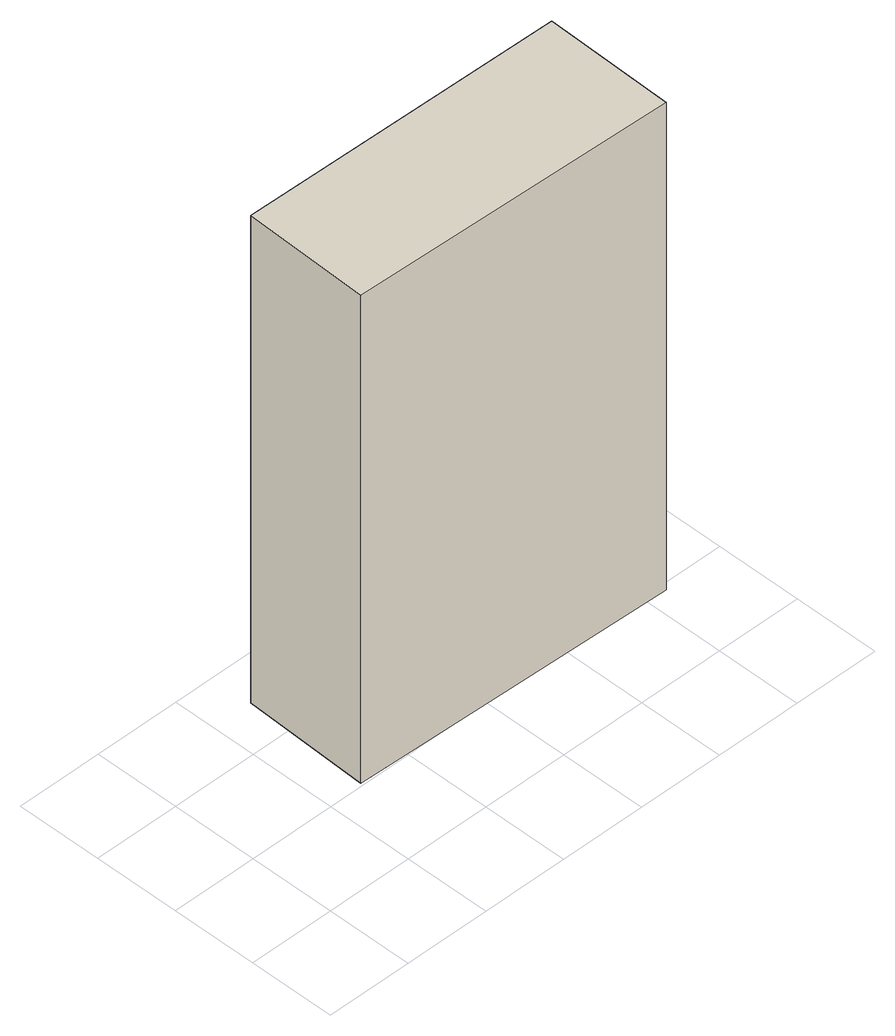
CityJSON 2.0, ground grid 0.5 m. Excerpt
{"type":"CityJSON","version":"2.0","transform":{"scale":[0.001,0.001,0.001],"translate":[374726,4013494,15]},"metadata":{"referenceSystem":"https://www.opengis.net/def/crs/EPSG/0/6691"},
"CityObjects":{
"building1":{"type":"Building","attributes":{"枝番":1,"利根川水系渡良瀬川洪水浸水想定区域（計画規模）.規模":"L1","利根川水系渡良瀬川洪水浸水想定区域（計画規模）.浸水ランク":"2","利根川水系渡良瀬川洪水浸水想定区域（計画規模）.浸水深":1.9,"利根川水系渡良瀬川洪水浸水想定区域（計画規模）.継続時間":28.3,"利根川水系渡良瀬川洪水浸水想定区域（想定最大規模）.規模":"L2","利根川水系渡良瀬川洪水浸水想定区域（想定最大規模）.浸水ランク":"3","利根川水系渡良瀬川洪水浸水想定区域（想定最大規模）.浸水深":3.02,"利根川水系渡良瀬川洪水浸水想定区域（想定最大規模）.継続時間":236.5,"利根川水系矢場川洪水浸水想定区域（想定最大規模）.規模":"L2","利根川水系矢場川洪水浸水想定区域（想定最大規模）.浸水ランク":"2","利根川水系矢場川洪水浸水想定区域（想定最大規模）.浸水深":0.62,"利根川水系多々良川洪水浸水想定区域（想定最大規模）.規模":"L2","利根川水系多々良川洪水浸水想定区域（想定最大規模）.浸水ランク":"2","利根川水系多々良川洪水浸水想定区域（想定最大規模）.浸水深":0.58,"利根川水系利根川洪水浸水想定区域（計画規模）.規模":"L1","利根川水系利根川洪水浸水想定区域（計画規模）.浸水ランク":"3","利根川水系利根川洪水浸水想定区域（計画規模）.浸水深":4,"利根川水系利根川洪水浸水想定区域（想定最大規模）.規模":"L2","利根川水系利根川洪水浸水想定区域（想定最大規模）.浸水ランク":"4","利根川水系利根川洪水浸水想定区域（想定最大規模）.浸水深":6.23,"BuildingDetails.prefecture":"10","BuildingDetails.city":"10207"},"geometry":[{"type":"Solid","lod":"1","boundaries":[[[[0,1,2,3]],[[2,4,5,3]],[[1,6,4,2]],[[0,7,6,1]],[[3,5,7,0]],[[4,6,7,5]]]]}]}
},
"vertices":[
[710,517,50],[739,1256,50],[2639,1223,50],[2619,464,50],[2639,1223,3050],[2619,464,3050],[739,1256,3050],[710,517,3050]
]}
